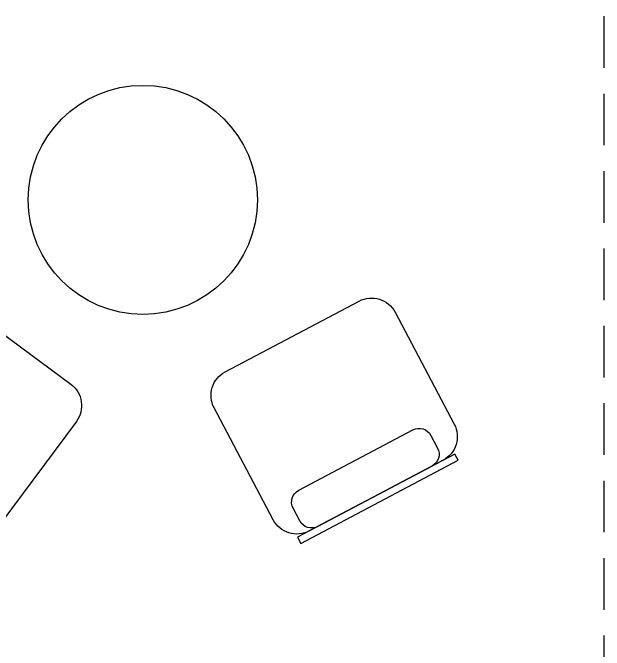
# Model space of a CAD drawing. Header units: centimetres. Extents: x 2135 to 5458, y 2057 to 4523.
# Drawn here: x 3472.6 to 3687.6, y 2943.5 to 3175.2 of the extents above; entities that cross this region are included whole.
import ezdxf

# ---------------------------------------------------------------- set-up
doc = ezdxf.new("R2010")
doc.units = ezdxf.units.CM
doc.header["$LTSCALE"] = 50
doc.linetypes.add('HIDDEN2', pattern=[0.1875, 0.125, -0.0625])
doc.layers.add('BA_mob-hareketli', color=143, linetype='Continuous')
doc.layers.add('BA_plan-iz-alt', color=8, linetype='HIDDEN2')

# ---------------------------------------------------------------- blocks, each defined once
blk = doc.blocks.new('k1')
blk.add_lwpolyline([(44561.4, 60068.1), (45180.7, 60068.1, -0.414214), (45280.7, 59968.1), (45280.7, 59491.9, -0.414214), (45180.7, 59391.9), (44611.4, 59391.9, -0.414214), (44511.4, 59491.9), (44511.4, 59968.1, -0.414214), (44611.4, 60068.1), (45230.7, 60068.1), (45230.7, 60094.4), (44561.4, 60094.4), (44561.4, 60068.1)], format="xyb")
blk.add_lwpolyline([(44658.6, 60068.1), (45144.2, 60068.1, -0.414214), (45194.2, 60018.1), (45194.2, 59964.4, -0.414214), (45144.2, 59914.4), (44658.6, 59914.4, -0.414214), (44608.6, 59964.4), (44608.6, 60018.1, -0.414214)], format="xyb", close=True)

msp = doc.modelspace()

# ---------------------------------------------------------------- linework, layer by layer
at = {"layer": 'BA_mob-hareketli'}
msp.add_circle((3519.86, 3107.15), 41.63, dxfattribs=at)
at = {"layer": 'BA_plan-iz-alt', "ltscale": 3}
msp.add_lwpolyline([(3687.57, 2845.73), (3687.57, 3250.73), (3647.57, 3250.73), (3647.57, 3188.73), (3097.57, 3188.73), (3097.57, 3250.73), (3057.57, 3250.73), (3057.57, 2845.73), (3687.57, 2845.73)], dxfattribs=at)

# ---------------------------------------------------------------- block references
at = {"layer": 'BA_mob-hareketli'}
for p, xscale, yscale, zscale, rotation in [((10379.52, 5084.58), 0.09670017739165825, 0.09670017739165825, 0.09670017739165825, 143.4478088141928), ((4732.3, 10163.26), 0.09670017739165819, 0.09670017739165819, 0.09670017739165819, 207.8295012161241)]:
    msp.add_blockref('k1', p, dxfattribs=dict(at, xscale=xscale, yscale=yscale, zscale=zscale, rotation=rotation))

doc.saveas('drawing.dxf')
